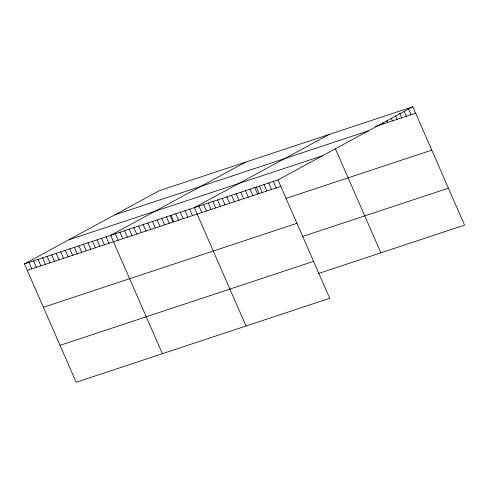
<?xml version="1.0" encoding="UTF-8"?>
<svg xmlns="http://www.w3.org/2000/svg" width="489" height="489" viewBox="0 0 489 489"><rect width="100%" height="100%" fill="white"/><g stroke="black" fill="none" stroke-linecap="round" stroke-linejoin="round"><path stroke-width="0.73" d="M24.45 263.883L277.996 179.921L329.714 298.296L76.168 382.257L24.45 263.883L159.286 190.704L412.832 106.743L464.55 225.117L318.461 273.498M245.49 162.152L110.655 235.331L162.372 353.712M329.164 134.451L194.322 207.629L246.04 326.004M277.996 179.921L412.832 106.743M375.149 126.614L415.656 113.197M114.793 214.848L368.333 130.887M68.949 239.732L322.489 155.771M27.274 270.338L280.814 186.376M285.698 198.51L431.787 150.135M43.405 307.275L296.951 223.314M302.324 236.566L448.413 188.186M60.031 345.326L313.577 261.364M408.181 108.283L411.004 114.738M404.097 111.113L406.359 116.278M399.733 113.295L401.707 117.818M395.369 115.483L397.062 119.359M391.286 118.314L392.41 120.899M386.915 120.496L387.765 122.433M382.551 122.684L383.113 123.974M335.271 148.43L380.882 252.825M273.345 181.462L276.169 187.917M268.699 182.996L271.517 189.457M264.048 184.536L266.872 190.997M259.402 186.077L262.22 192.538M256.383 187.079L259.072 193.234M254.751 187.617L257.575 194.078M250.105 189.157L252.923 195.612M245.454 190.698L248.278 197.153M240.808 192.232L243.632 198.693M236.156 193.772L238.98 200.233M231.511 195.313L234.335 201.774M226.859 196.853L229.683 203.314M222.214 198.393L225.038 204.848M217.568 199.928L220.386 206.389M212.917 201.468L215.741 207.929M208.271 203.008L211.089 209.469M203.62 204.549L206.444 211.01M198.974 206.089L201.792 212.544M189.677 209.164L192.495 215.625M185.025 210.704L187.849 217.165M180.38 212.244L183.204 218.705M175.728 213.785L178.552 220.246M171.083 215.325L173.907 221.78M170.178 215.625L172.868 221.786M166.437 216.865L169.255 223.32M161.786 218.4L164.61 224.861M157.14 219.94L159.958 226.401M152.489 221.48L155.313 227.941M147.843 223.021L150.661 229.482M143.191 224.561L146.015 231.016M138.546 226.101L141.364 232.556M133.894 227.636L136.718 234.097M129.249 229.176L132.073 235.637M124.597 230.716L127.421 237.177M119.952 232.257L122.776 238.711M115.306 233.797L118.124 240.252M106.119 236.835L108.937 243.296M101.584 238.339L104.401 244.8M97.042 239.842L99.866 246.303M92.507 241.346L95.331 247.801M87.971 242.844L90.789 249.304M83.43 244.347L86.253 250.808M78.894 245.851L81.718 252.312M74.359 247.355L77.183 253.815M69.823 248.858L72.641 255.313M65.281 250.356L68.105 256.817M60.746 251.859L63.57 258.32M56.211 253.363L59.035 259.824M51.675 254.867L54.493 261.328M47.133 256.37L49.957 262.825M42.598 257.868L45.422 264.329M38.063 259.372L40.88 265.833M33.527 260.875L36.345 267.336M28.985 262.379L31.809 268.84"/></g></svg>
